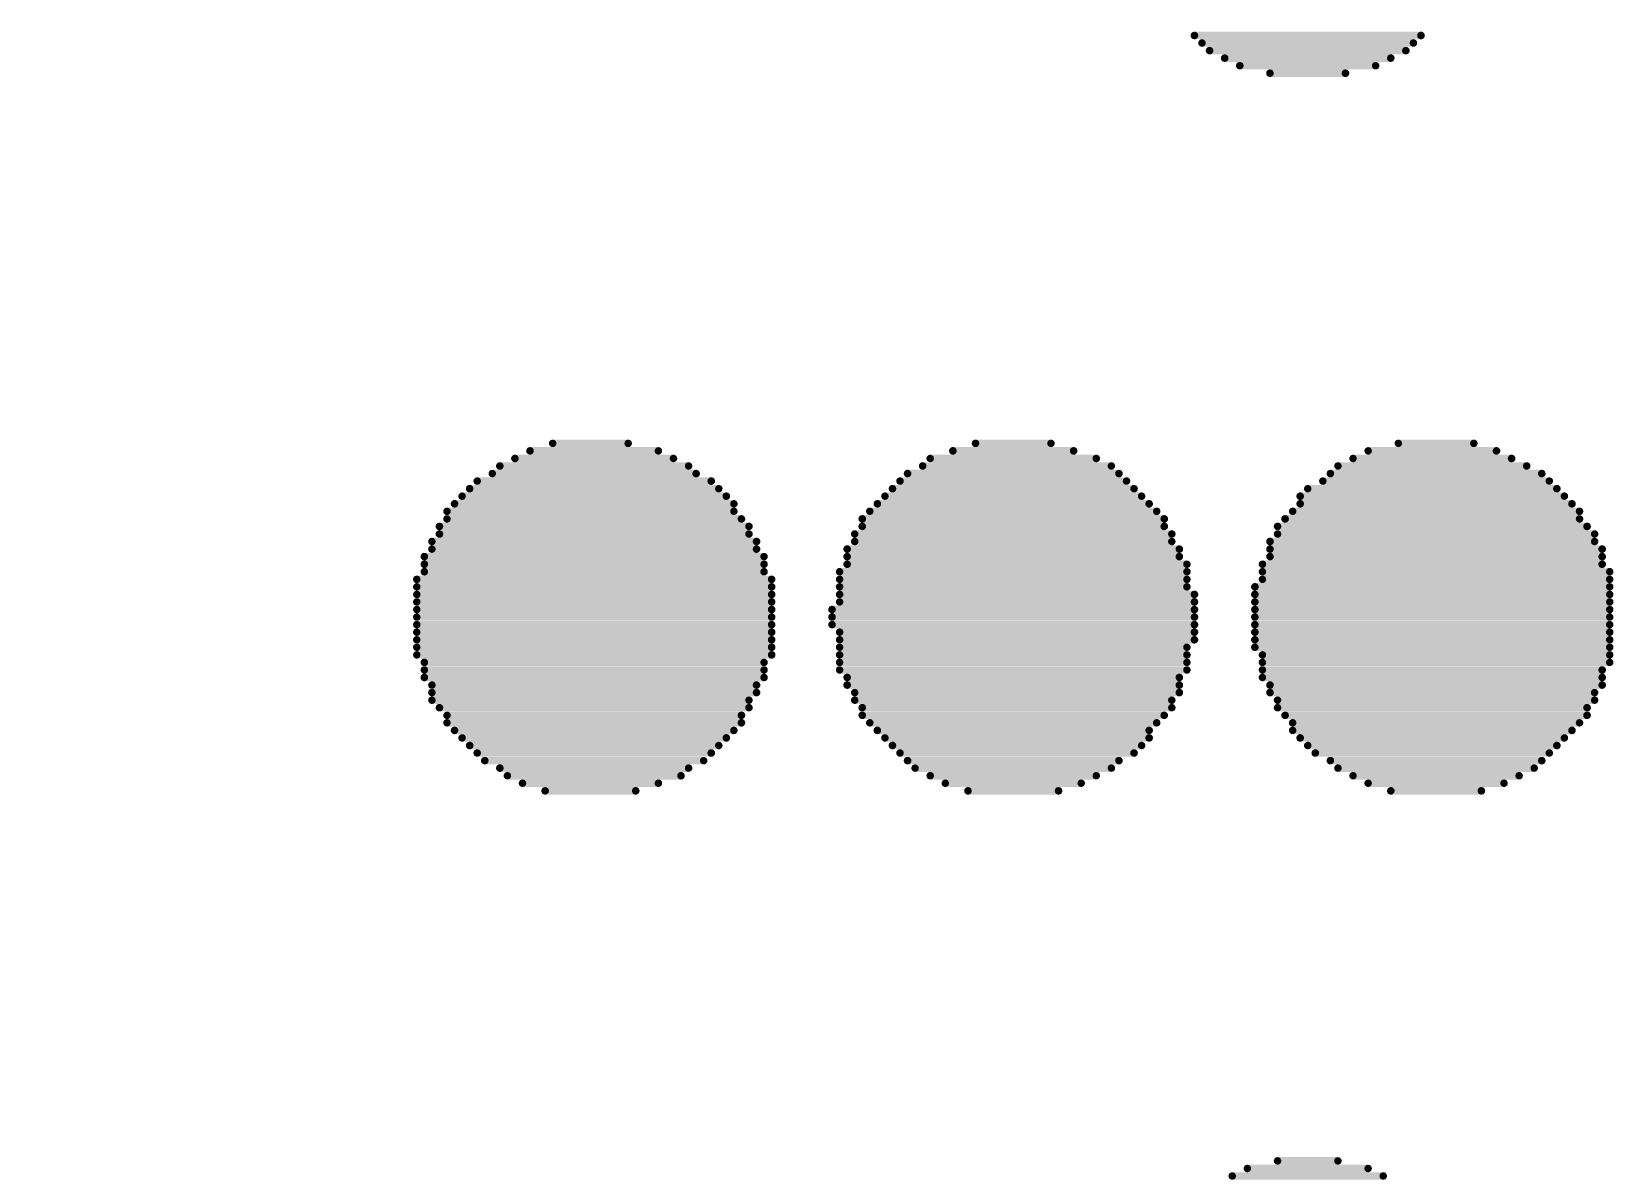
# Model space of a CAD drawing. Header units: inches. Extents: x 0 to 5455, y -5 to 5444.
# Drawn here: x 19.08 to 20.414, y 31.534 to 32.493 of the extents above; entities that cross this region are included whole.
import ezdxf

# ---------------------------------------------------------------- set-up
doc = ezdxf.new("R2010")
doc.units = ezdxf.units.IN
doc.layers.add('Bottom Overlay', color=54, linetype='Continuous')
doc.layers.add('PCBD Notes', color=76, linetype='Continuous')

# ---------------------------------------------------------------- blocks, each defined once
blk = doc.blocks.new('FIDUCIAL_IPC_7351A_31')
at = {"layer": 'PCBD Notes'}
blk.add_lwpolyline([(5, 0, 0.254, 0.254, 1), (-5, 0, 0.254, 0.254, 1)], format="xyseb", close=True, dxfattribs=at)
blk = doc.blocks.new('5394DE47_A0E8_4329_8464_7791B7C19310_33')
at = {"layer": 'Bottom Overlay'}
for points in [[(1.7541, -2.5752, 0.00635, 0.00635, 0), (1.6271, -2.5752, 0.00635, 0.00635, 0)], [(1.7414, -2.5815, 0.00635, 0.00635, 0), (1.6398, -2.5815, 0.00635, 0.00635, 0)], [(1.716, -2.5879, 0.00635, 0.00635, 0), (1.6652, -2.5879, 0.00635, 0.00635, 0)], [(1.6398, -2.9054, 0.00635, 0.00635, 0), (1.5255, -2.9054, 0.00635, 0.00635, 0)], [(1.6208, -2.899, 0.00635, 0.00635, 0), (1.5446, -2.899, 0.00635, 0.00635, 0)], [(1.9954, -2.9054, 0.00635, 0.00635, 0), (1.8811, -2.9054, 0.00635, 0.00635, 0)], [(1.9764, -2.899, 0.00635, 0.00635, 0), (1.9002, -2.899, 0.00635, 0.00635, 0)], [(2.351, -2.9054, 0.00635, 0.00635, 0), (2.2367, -2.9054, 0.00635, 0.00635, 0)], [(2.332, -2.899, 0.00635, 0.00635, 0), (2.2558, -2.899, 0.00635, 0.00635, 0)], [(1.6652, -2.9181, 0.00635, 0.00635, 0), (1.5001, -2.9181, 0.00635, 0.00635, 0)], [(1.6525, -2.9117, 0.00635, 0.00635, 0), (1.5128, -2.9117, 0.00635, 0.00635, 0)], [(2.0208, -2.9181, 0.00635, 0.00635, 0), (1.8557, -2.9181, 0.00635, 0.00635, 0)], [(2.0081, -2.9117, 0.00635, 0.00635, 0), (1.8684, -2.9117, 0.00635, 0.00635, 0)], [(2.3701, -2.9181, 0.00635, 0.00635, 0), (2.2113, -2.9181, 0.00635, 0.00635, 0)], [(2.3637, -2.9117, 0.00635, 0.00635, 0), (2.2177, -2.9117, 0.00635, 0.00635, 0)], [(1.6843, -2.9308, 0.00635, 0.00635, 0), (1.4874, -2.9308, 0.00635, 0.00635, 0)], [(1.6716, -2.9244, 0.00635, 0.00635, 0), (1.4938, -2.9244, 0.00635, 0.00635, 0)], [(2.0335, -2.9308, 0.00635, 0.00635, 0), (1.8367, -2.9308, 0.00635, 0.00635, 0)], [(2.0272, -2.9244, 0.00635, 0.00635, 0), (1.8494, -2.9244, 0.00635, 0.00635, 0)], [(2.3891, -2.9308, 0.00635, 0.00635, 0), (2.1923, -2.9308, 0.00635, 0.00635, 0)], [(2.3828, -2.9244, 0.00635, 0.00635, 0), (2.1986, -2.9244, 0.00635, 0.00635, 0)], [(1.7033, -2.9498, 0.00635, 0.00635, 0), (1.4684, -2.9498, 0.00635, 0.00635, 0)], [(1.697, -2.9435, 0.00635, 0.00635, 0), (1.4747, -2.9435, 0.00635, 0.00635, 0)], [(1.6906, -2.9371, 0.00635, 0.00635, 0), (1.4811, -2.9371, 0.00635, 0.00635, 0)], [(2.0462, -2.9435, 0.00635, 0.00635, 0), (1.824, -2.9435, 0.00635, 0.00635, 0)], [(2.0526, -2.9498, 0.00635, 0.00635, 0), (1.824, -2.9498, 0.00635, 0.00635, 0)], [(2.0399, -2.9371, 0.00635, 0.00635, 0), (1.8303, -2.9371, 0.00635, 0.00635, 0)], [(2.4082, -2.9498, 0.00635, 0.00635, 0), (2.1732, -2.9498, 0.00635, 0.00635, 0)], [(2.4018, -2.9435, 0.00635, 0.00635, 0), (2.1796, -2.9435, 0.00635, 0.00635, 0)], [(2.3955, -2.9371, 0.00635, 0.00635, 0), (2.1859, -2.9371, 0.00635, 0.00635, 0)], [(1.7097, -2.9625, 0.00635, 0.00635, 0), (1.4557, -2.9625, 0.00635, 0.00635, 0)], [(1.7033, -2.9562, 0.00635, 0.00635, 0), (1.462, -2.9562, 0.00635, 0.00635, 0)], [(2.0653, -2.9625, 0.00635, 0.00635, 0), (1.8113, -2.9625, 0.00635, 0.00635, 0)], [(2.0589, -2.9562, 0.00635, 0.00635, 0), (1.8176, -2.9562, 0.00635, 0.00635, 0)], [(2.4145, -2.9562, 0.00635, 0.00635, 0), (2.1669, -2.9562, 0.00635, 0.00635, 0)], [(2.4145, -2.9625, 0.00635, 0.00635, 0), (2.1669, -2.9625, 0.00635, 0.00635, 0)], [(1.716, -2.9752, 0.00635, 0.00635, 0), (1.4493, -2.9752, 0.00635, 0.00635, 0)], [(1.716, -2.9689, 0.00635, 0.00635, 0), (1.4557, -2.9689, 0.00635, 0.00635, 0)], [(2.0653, -2.9689, 0.00635, 0.00635, 0), (1.8049, -2.9689, 0.00635, 0.00635, 0)], [(2.0716, -2.9752, 0.00635, 0.00635, 0), (1.8049, -2.9752, 0.00635, 0.00635, 0)], [(2.4209, -2.9689, 0.00635, 0.00635, 0), (2.1605, -2.9689, 0.00635, 0.00635, 0)], [(2.4272, -2.9752, 0.00635, 0.00635, 0), (2.1605, -2.9752, 0.00635, 0.00635, 0)], [(1.7224, -2.9879, 0.00635, 0.00635, 0), (1.443, -2.9879, 0.00635, 0.00635, 0)], [(1.7224, -2.9816, 0.00635, 0.00635, 0), (1.4493, -2.9816, 0.00635, 0.00635, 0)], [(2.0716, -2.9816, 0.00635, 0.00635, 0), (1.7986, -2.9816, 0.00635, 0.00635, 0)], [(2.078, -2.9879, 0.00635, 0.00635, 0), (1.7986, -2.9879, 0.00635, 0.00635, 0)], [(2.4272, -2.9816, 0.00635, 0.00635, 0), (2.1542, -2.9816, 0.00635, 0.00635, 0)], [(2.4272, -2.9879, 0.00635, 0.00635, 0), (2.1542, -2.9879, 0.00635, 0.00635, 0)], [(1.7287, -2.9943, 0.00635, 0.00635, 0), (1.443, -2.9943, 0.00635, 0.00635, 0)], [(1.7287, -3.0006, 0.00635, 0.00635, 0), (1.443, -3.0006, 0.00635, 0.00635, 0)], [(2.0843, -3.0006, 0.00635, 0.00635, 0), (1.7922, -3.0006, 0.00635, 0.00635, 0)], [(2.078, -2.9943, 0.00635, 0.00635, 0), (1.7986, -2.9943, 0.00635, 0.00635, 0)], [(2.4336, -2.9943, 0.00635, 0.00635, 0), (2.1478, -2.9943, 0.00635, 0.00635, 0)], [(2.4336, -3.0006, 0.00635, 0.00635, 0), (2.1478, -3.0006, 0.00635, 0.00635, 0)], [(1.7287, -3.007, 0.00635, 0.00635, 0), (1.4366, -3.007, 0.00635, 0.00635, 0)], [(1.7287, -3.0133, 0.00635, 0.00635, 0), (1.4366, -3.0133, 0.00635, 0.00635, 0)], [(2.0843, -3.007, 0.00635, 0.00635, 0), (1.7922, -3.007, 0.00635, 0.00635, 0)], [(2.0843, -3.0133, 0.00635, 0.00635, 0), (1.7922, -3.0133, 0.00635, 0.00635, 0)], [(2.4399, -3.0133, 0.00635, 0.00635, 0), (2.1415, -3.0133, 0.00635, 0.00635, 0)], [(2.4336, -3.007, 0.00635, 0.00635, 0), (2.1478, -3.007, 0.00635, 0.00635, 0)], [(1.7351, -3.0197, 0.00635, 0.00635, 0), (1.4366, -3.0197, 0.00635, 0.00635, 0)], [(1.7351, -3.026, 0.00635, 0.00635, 0), (1.4366, -3.026, 0.00635, 0.00635, 0)], [(2.0843, -3.026, 0.00635, 0.00635, 0), (1.7859, -3.026, 0.00635, 0.00635, 0)], [(2.0843, -3.0197, 0.00635, 0.00635, 0), (1.7922, -3.0197, 0.00635, 0.00635, 0)], [(2.4399, -3.0197, 0.00635, 0.00635, 0), (2.1415, -3.0197, 0.00635, 0.00635, 0)], [(2.4399, -3.026, 0.00635, 0.00635, 0), (2.1415, -3.026, 0.00635, 0.00635, 0)], [(1.7351, -3.0324, 0.00635, 0.00635, 0), (1.4366, -3.0324, 0.00635, 0.00635, 0)], [(1.7351, -3.0387, 0.00635, 0.00635, 0), (1.4366, -3.0387, 0.00635, 0.00635, 0)], [(2.0843, -3.0324, 0.00635, 0.00635, 0), (1.7859, -3.0324, 0.00635, 0.00635, 0)], [(2.0907, -3.0387, 0.00635, 0.00635, 0), (1.7859, -3.0387, 0.00635, 0.00635, 0)], [(2.4399, -3.0324, 0.00635, 0.00635, 0), (2.1415, -3.0324, 0.00635, 0.00635, 0)], [(2.4399, -3.0387, 0.00635, 0.00635, 0), (2.1415, -3.0387, 0.00635, 0.00635, 0)], [(1.7351, -3.0451, 0.00635, 0.00635, 0), (1.4366, -3.0451, 0.00635, 0.00635, 0)], [(1.7351, -3.0514, 0.00635, 0.00635, 0), (1.4366, -3.0514, 0.00635, 0.00635, 0)], [(2.0907, -3.0451, 0.00635, 0.00635, 0), (1.7859, -3.0451, 0.00635, 0.00635, 0)], [(2.0907, -3.0514, 0.00635, 0.00635, 0), (1.7859, -3.0514, 0.00635, 0.00635, 0)], [(2.4399, -3.0451, 0.00635, 0.00635, 0), (2.1415, -3.0451, 0.00635, 0.00635, 0)], [(2.4399, -3.0514, 0.00635, 0.00635, 0), (2.1415, -3.0514, 0.00635, 0.00635, 0)], [(1.7351, -3.0578, 0.00635, 0.00635, 0), (1.4366, -3.0578, 0.00635, 0.00635, 0)], [(1.7351, -3.0641, 0.00635, 0.00635, 0), (1.4366, -3.0641, 0.00635, 0.00635, 0)], [(2.0843, -3.0578, 0.00635, 0.00635, 0), (1.7859, -3.0578, 0.00635, 0.00635, 0)], [(2.0843, -3.0641, 0.00635, 0.00635, 0), (1.7859, -3.0641, 0.00635, 0.00635, 0)], [(2.4399, -3.0578, 0.00635, 0.00635, 0), (2.1415, -3.0578, 0.00635, 0.00635, 0)], [(2.4399, -3.0641, 0.00635, 0.00635, 0), (2.1415, -3.0641, 0.00635, 0.00635, 0)], [(1.7351, -3.0705, 0.00635, 0.00635, 0), (1.4366, -3.0705, 0.00635, 0.00635, 0)], [(1.7287, -3.0768, 0.00635, 0.00635, 0), (1.4366, -3.0768, 0.00635, 0.00635, 0)], [(1.7287, -3.0832, 0.00635, 0.00635, 0), (1.4366, -3.0832, 0.00635, 0.00635, 0)], [(2.0843, -3.0705, 0.00635, 0.00635, 0), (1.7922, -3.0705, 0.00635, 0.00635, 0)], [(2.0843, -3.0768, 0.00635, 0.00635, 0), (1.7922, -3.0768, 0.00635, 0.00635, 0)], [(2.0843, -3.0832, 0.00635, 0.00635, 0), (1.7922, -3.0832, 0.00635, 0.00635, 0)], [(2.4399, -3.0705, 0.00635, 0.00635, 0), (2.1415, -3.0705, 0.00635, 0.00635, 0)], [(2.4399, -3.0768, 0.00635, 0.00635, 0), (2.1415, -3.0768, 0.00635, 0.00635, 0)], [(2.4336, -3.0832, 0.00635, 0.00635, 0), (2.1478, -3.0832, 0.00635, 0.00635, 0)], [(1.7287, -3.0895, 0.00635, 0.00635, 0), (1.443, -3.0895, 0.00635, 0.00635, 0)], [(1.7224, -3.0959, 0.00635, 0.00635, 0), (1.443, -3.0959, 0.00635, 0.00635, 0)], [(2.078, -3.0895, 0.00635, 0.00635, 0), (1.7922, -3.0895, 0.00635, 0.00635, 0)], [(2.078, -3.0959, 0.00635, 0.00635, 0), (1.7986, -3.0959, 0.00635, 0.00635, 0)], [(2.4336, -3.0895, 0.00635, 0.00635, 0), (2.1478, -3.0895, 0.00635, 0.00635, 0)], [(2.4336, -3.0959, 0.00635, 0.00635, 0), (2.1478, -3.0959, 0.00635, 0.00635, 0)], [(1.7224, -3.1022, 0.00635, 0.00635, 0), (1.443, -3.1022, 0.00635, 0.00635, 0)], [(1.7224, -3.1086, 0.00635, 0.00635, 0), (1.4493, -3.1086, 0.00635, 0.00635, 0)], [(2.078, -3.1022, 0.00635, 0.00635, 0), (1.7986, -3.1022, 0.00635, 0.00635, 0)], [(2.0716, -3.1086, 0.00635, 0.00635, 0), (1.8049, -3.1086, 0.00635, 0.00635, 0)], [(2.4272, -3.1022, 0.00635, 0.00635, 0), (2.1542, -3.1022, 0.00635, 0.00635, 0)], [(2.4272, -3.1086, 0.00635, 0.00635, 0), (2.1542, -3.1086, 0.00635, 0.00635, 0)], [(1.716, -3.1149, 0.00635, 0.00635, 0), (1.4493, -3.1149, 0.00635, 0.00635, 0)], [(1.716, -3.1213, 0.00635, 0.00635, 0), (1.4557, -3.1213, 0.00635, 0.00635, 0)], [(2.0716, -3.1149, 0.00635, 0.00635, 0), (1.8049, -3.1149, 0.00635, 0.00635, 0)], [(2.0653, -3.1213, 0.00635, 0.00635, 0), (1.8113, -3.1213, 0.00635, 0.00635, 0)], [(2.4209, -3.1149, 0.00635, 0.00635, 0), (2.1605, -3.1149, 0.00635, 0.00635, 0)], [(2.4209, -3.1213, 0.00635, 0.00635, 0), (2.1605, -3.1213, 0.00635, 0.00635, 0)], [(1.7097, -3.1276, 0.00635, 0.00635, 0), (1.462, -3.1276, 0.00635, 0.00635, 0)], [(1.7033, -3.134, 0.00635, 0.00635, 0), (1.462, -3.134, 0.00635, 0.00635, 0)], [(2.0653, -3.1276, 0.00635, 0.00635, 0), (1.8113, -3.1276, 0.00635, 0.00635, 0)], [(2.0589, -3.134, 0.00635, 0.00635, 0), (1.8176, -3.134, 0.00635, 0.00635, 0)], [(2.4145, -3.1276, 0.00635, 0.00635, 0), (2.1669, -3.1276, 0.00635, 0.00635, 0)], [(2.4145, -3.134, 0.00635, 0.00635, 0), (2.1732, -3.134, 0.00635, 0.00635, 0)], [(1.697, -3.1403, 0.00635, 0.00635, 0), (1.4684, -3.1403, 0.00635, 0.00635, 0)], [(1.697, -3.1467, 0.00635, 0.00635, 0), (1.4747, -3.1467, 0.00635, 0.00635, 0)], [(2.0526, -3.1403, 0.00635, 0.00635, 0), (1.824, -3.1403, 0.00635, 0.00635, 0)], [(2.0462, -3.1467, 0.00635, 0.00635, 0), (1.8303, -3.1467, 0.00635, 0.00635, 0)], [(2.4082, -3.1403, 0.00635, 0.00635, 0), (2.1732, -3.1403, 0.00635, 0.00635, 0)], [(2.4018, -3.1467, 0.00635, 0.00635, 0), (2.1796, -3.1467, 0.00635, 0.00635, 0)], [(1.6906, -3.153, 0.00635, 0.00635, 0), (1.4811, -3.153, 0.00635, 0.00635, 0)], [(1.6779, -3.1594, 0.00635, 0.00635, 0), (1.4874, -3.1594, 0.00635, 0.00635, 0)], [(2.0399, -3.153, 0.00635, 0.00635, 0), (1.8367, -3.153, 0.00635, 0.00635, 0)], [(2.0335, -3.1594, 0.00635, 0.00635, 0), (1.843, -3.1594, 0.00635, 0.00635, 0)], [(2.3955, -3.153, 0.00635, 0.00635, 0), (2.1859, -3.153, 0.00635, 0.00635, 0)], [(2.3891, -3.1594, 0.00635, 0.00635, 0), (2.1923, -3.1594, 0.00635, 0.00635, 0)], [(1.6716, -3.1657, 0.00635, 0.00635, 0), (1.4938, -3.1657, 0.00635, 0.00635, 0)], [(1.6652, -3.1721, 0.00635, 0.00635, 0), (1.5065, -3.1721, 0.00635, 0.00635, 0)], [(2.0272, -3.1657, 0.00635, 0.00635, 0), (1.8494, -3.1657, 0.00635, 0.00635, 0)], [(2.0145, -3.1721, 0.00635, 0.00635, 0), (1.8557, -3.1721, 0.00635, 0.00635, 0)], [(2.3764, -3.1657, 0.00635, 0.00635, 0), (2.205, -3.1657, 0.00635, 0.00635, 0)], [(2.3701, -3.1721, 0.00635, 0.00635, 0), (2.2113, -3.1721, 0.00635, 0.00635, 0)], [(1.6525, -3.1784, 0.00635, 0.00635, 0), (1.5192, -3.1784, 0.00635, 0.00635, 0)], [(1.6398, -3.1848, 0.00635, 0.00635, 0), (1.5319, -3.1848, 0.00635, 0.00635, 0)], [(2.0081, -3.1784, 0.00635, 0.00635, 0), (1.8684, -3.1784, 0.00635, 0.00635, 0)], [(1.9891, -3.1848, 0.00635, 0.00635, 0), (1.8875, -3.1848, 0.00635, 0.00635, 0)], [(2.3574, -3.1784, 0.00635, 0.00635, 0), (2.224, -3.1784, 0.00635, 0.00635, 0)], [(2.3447, -3.1848, 0.00635, 0.00635, 0), (2.2367, -3.1848, 0.00635, 0.00635, 0)], [(1.6144, -3.1911, 0.00635, 0.00635, 0), (1.5509, -3.1911, 0.00635, 0.00635, 0)], [(1.97, -3.1911, 0.00635, 0.00635, 0), (1.9065, -3.1911, 0.00635, 0.00635, 0)], [(2.3256, -3.1911, 0.00635, 0.00635, 0), (2.2621, -3.1911, 0.00635, 0.00635, 0)], [(1.7478, -3.5086, 0.00635, 0.00635, 0), (1.6335, -3.5086, 0.00635, 0.00635, 0)], [(1.7224, -3.5023, 0.00635, 0.00635, 0), (1.6589, -3.5023, 0.00635, 0.00635, 0)], [(1.7732, -3.5213, 0.00635, 0.00635, 0), (1.6081, -3.5213, 0.00635, 0.00635, 0)], [(1.7605, -3.515, 0.00635, 0.00635, 0), (1.6208, -3.515, 0.00635, 0.00635, 0)], [(1.7859, -3.534, 0.00635, 0.00635, 0), (1.5954, -3.534, 0.00635, 0.00635, 0)], [(1.7795, -3.5277, 0.00635, 0.00635, 0), (1.6017, -3.5277, 0.00635, 0.00635, 0)]]:
    blk.add_lwpolyline(points, format="xyseb", dxfattribs=at)
for points in [[(1.6256, -2.5752, 0.00317, 0.00317, 1), (1.6287, -2.5752, 0.00317, 0.00317, 1)], [(1.7526, -2.5752, 0.00317, 0.00317, 1), (1.7557, -2.5752, 0.00317, 0.00317, 1)], [(1.6383, -2.5815, 0.00317, 0.00317, 1), (1.6414, -2.5815, 0.00317, 0.00317, 1)], [(1.6637, -2.5879, 0.00317, 0.00317, 1), (1.6668, -2.5879, 0.00317, 0.00317, 1)], [(1.7145, -2.5879, 0.00317, 0.00317, 1), (1.7176, -2.5879, 0.00317, 0.00317, 1)], [(1.7399, -2.5815, 0.00317, 0.00317, 1), (1.743, -2.5815, 0.00317, 0.00317, 1)], [(1.524, -2.9054, 0.00317, 0.00317, 1), (1.5271, -2.9054, 0.00317, 0.00317, 1)], [(1.543, -2.899, 0.00317, 0.00317, 1), (1.5462, -2.899, 0.00317, 0.00317, 1)], [(1.6192, -2.899, 0.00317, 0.00317, 1), (1.6224, -2.899, 0.00317, 0.00317, 1)], [(1.6383, -2.9054, 0.00317, 0.00317, 1), (1.6414, -2.9054, 0.00317, 0.00317, 1)], [(1.8796, -2.9054, 0.00317, 0.00317, 1), (1.8827, -2.9054, 0.00317, 0.00317, 1)], [(1.8986, -2.899, 0.00317, 0.00317, 1), (1.9018, -2.899, 0.00317, 0.00317, 1)], [(1.9748, -2.899, 0.00317, 0.00317, 1), (1.978, -2.899, 0.00317, 0.00317, 1)], [(1.9939, -2.9054, 0.00317, 0.00317, 1), (1.997, -2.9054, 0.00317, 0.00317, 1)], [(2.2352, -2.9054, 0.00317, 0.00317, 1), (2.2383, -2.9054, 0.00317, 0.00317, 1)], [(2.2542, -2.899, 0.00317, 0.00317, 1), (2.2574, -2.899, 0.00317, 0.00317, 1)], [(2.3304, -2.899, 0.00317, 0.00317, 1), (2.3336, -2.899, 0.00317, 0.00317, 1)], [(2.3495, -2.9054, 0.00317, 0.00317, 1), (2.3526, -2.9054, 0.00317, 0.00317, 1)], [(1.4986, -2.9181, 0.00317, 0.00317, 1), (1.5017, -2.9181, 0.00317, 0.00317, 1)], [(1.5113, -2.9117, 0.00317, 0.00317, 1), (1.5144, -2.9117, 0.00317, 0.00317, 1)], [(1.651, -2.9117, 0.00317, 0.00317, 1), (1.6541, -2.9117, 0.00317, 0.00317, 1)], [(1.6637, -2.9181, 0.00317, 0.00317, 1), (1.6668, -2.9181, 0.00317, 0.00317, 1)], [(1.8542, -2.9181, 0.00317, 0.00317, 1), (1.8573, -2.9181, 0.00317, 0.00317, 1)], [(1.8669, -2.9117, 0.00317, 0.00317, 1), (1.87, -2.9117, 0.00317, 0.00317, 1)], [(2.0066, -2.9117, 0.00317, 0.00317, 1), (2.0097, -2.9117, 0.00317, 0.00317, 1)], [(2.0193, -2.9181, 0.00317, 0.00317, 1), (2.0224, -2.9181, 0.00317, 0.00317, 1)], [(2.2098, -2.9181, 0.00317, 0.00317, 1), (2.2129, -2.9181, 0.00317, 0.00317, 1)], [(2.2161, -2.9117, 0.00317, 0.00317, 1), (2.2193, -2.9117, 0.00317, 0.00317, 1)], [(2.3622, -2.9117, 0.00317, 0.00317, 1), (2.3653, -2.9117, 0.00317, 0.00317, 1)], [(2.3685, -2.9181, 0.00317, 0.00317, 1), (2.3717, -2.9181, 0.00317, 0.00317, 1)], [(1.4859, -2.9308, 0.00317, 0.00317, 1), (1.489, -2.9308, 0.00317, 0.00317, 1)], [(1.4922, -2.9244, 0.00317, 0.00317, 1), (1.4954, -2.9244, 0.00317, 0.00317, 1)], [(1.67, -2.9244, 0.00317, 0.00317, 1), (1.6732, -2.9244, 0.00317, 0.00317, 1)], [(1.6827, -2.9308, 0.00317, 0.00317, 1), (1.6859, -2.9308, 0.00317, 0.00317, 1)], [(1.8351, -2.9308, 0.00317, 0.00317, 1), (1.8383, -2.9308, 0.00317, 0.00317, 1)], [(1.8478, -2.9244, 0.00317, 0.00317, 1), (1.851, -2.9244, 0.00317, 0.00317, 1)], [(2.0256, -2.9244, 0.00317, 0.00317, 1), (2.0288, -2.9244, 0.00317, 0.00317, 1)], [(2.032, -2.9308, 0.00317, 0.00317, 1), (2.0351, -2.9308, 0.00317, 0.00317, 1)], [(2.1907, -2.9308, 0.00317, 0.00317, 1), (2.1939, -2.9308, 0.00317, 0.00317, 1)], [(2.1971, -2.9244, 0.00317, 0.00317, 1), (2.2002, -2.9244, 0.00317, 0.00317, 1)], [(2.3812, -2.9244, 0.00317, 0.00317, 1), (2.3844, -2.9244, 0.00317, 0.00317, 1)], [(2.3876, -2.9308, 0.00317, 0.00317, 1), (2.3907, -2.9308, 0.00317, 0.00317, 1)], [(1.4668, -2.9498, 0.00317, 0.00317, 1), (1.47, -2.9498, 0.00317, 0.00317, 1)], [(1.4732, -2.9435, 0.00317, 0.00317, 1), (1.4763, -2.9435, 0.00317, 0.00317, 1)], [(1.4795, -2.9371, 0.00317, 0.00317, 1), (1.4827, -2.9371, 0.00317, 0.00317, 1)], [(1.6891, -2.9371, 0.00317, 0.00317, 1), (1.6922, -2.9371, 0.00317, 0.00317, 1)], [(1.6954, -2.9435, 0.00317, 0.00317, 1), (1.6986, -2.9435, 0.00317, 0.00317, 1)], [(1.7018, -2.9498, 0.00317, 0.00317, 1), (1.7049, -2.9498, 0.00317, 0.00317, 1)], [(1.8224, -2.9435, 0.00317, 0.00317, 1), (1.8256, -2.9435, 0.00317, 0.00317, 1)], [(1.8224, -2.9498, 0.00317, 0.00317, 1), (1.8256, -2.9498, 0.00317, 0.00317, 1)], [(1.8288, -2.9371, 0.00317, 0.00317, 1), (1.8319, -2.9371, 0.00317, 0.00317, 1)], [(2.0383, -2.9371, 0.00317, 0.00317, 1), (2.0415, -2.9371, 0.00317, 0.00317, 1)], [(2.0447, -2.9435, 0.00317, 0.00317, 1), (2.0478, -2.9435, 0.00317, 0.00317, 1)], [(2.051, -2.9498, 0.00317, 0.00317, 1), (2.0542, -2.9498, 0.00317, 0.00317, 1)], [(2.1717, -2.9498, 0.00317, 0.00317, 1), (2.1748, -2.9498, 0.00317, 0.00317, 1)], [(2.178, -2.9435, 0.00317, 0.00317, 1), (2.1812, -2.9435, 0.00317, 0.00317, 1)], [(2.1844, -2.9371, 0.00317, 0.00317, 1), (2.1875, -2.9371, 0.00317, 0.00317, 1)], [(2.3939, -2.9371, 0.00317, 0.00317, 1), (2.3971, -2.9371, 0.00317, 0.00317, 1)], [(2.4003, -2.9435, 0.00317, 0.00317, 1), (2.4034, -2.9435, 0.00317, 0.00317, 1)], [(2.4066, -2.9498, 0.00317, 0.00317, 1), (2.4098, -2.9498, 0.00317, 0.00317, 1)], [(1.4541, -2.9625, 0.00317, 0.00317, 1), (1.4573, -2.9625, 0.00317, 0.00317, 1)], [(1.4605, -2.9562, 0.00317, 0.00317, 1), (1.4636, -2.9562, 0.00317, 0.00317, 1)], [(1.7018, -2.9562, 0.00317, 0.00317, 1), (1.7049, -2.9562, 0.00317, 0.00317, 1)], [(1.7081, -2.9625, 0.00317, 0.00317, 1), (1.7113, -2.9625, 0.00317, 0.00317, 1)], [(1.8097, -2.9625, 0.00317, 0.00317, 1), (1.8129, -2.9625, 0.00317, 0.00317, 1)], [(1.8161, -2.9562, 0.00317, 0.00317, 1), (1.8192, -2.9562, 0.00317, 0.00317, 1)], [(2.0574, -2.9562, 0.00317, 0.00317, 1), (2.0605, -2.9562, 0.00317, 0.00317, 1)], [(2.0637, -2.9625, 0.00317, 0.00317, 1), (2.0669, -2.9625, 0.00317, 0.00317, 1)], [(2.1653, -2.9562, 0.00317, 0.00317, 1), (2.1685, -2.9562, 0.00317, 0.00317, 1)], [(2.1653, -2.9625, 0.00317, 0.00317, 1), (2.1685, -2.9625, 0.00317, 0.00317, 1)], [(2.413, -2.9562, 0.00317, 0.00317, 1), (2.4161, -2.9562, 0.00317, 0.00317, 1)], [(2.413, -2.9625, 0.00317, 0.00317, 1), (2.4161, -2.9625, 0.00317, 0.00317, 1)], [(1.4478, -2.9752, 0.00317, 0.00317, 1), (1.4509, -2.9752, 0.00317, 0.00317, 1)], [(1.4541, -2.9689, 0.00317, 0.00317, 1), (1.4573, -2.9689, 0.00317, 0.00317, 1)], [(1.7145, -2.9689, 0.00317, 0.00317, 1), (1.7176, -2.9689, 0.00317, 0.00317, 1)], [(1.7145, -2.9752, 0.00317, 0.00317, 1), (1.7176, -2.9752, 0.00317, 0.00317, 1)], [(1.8034, -2.9689, 0.00317, 0.00317, 1), (1.8065, -2.9689, 0.00317, 0.00317, 1)], [(1.8034, -2.9752, 0.00317, 0.00317, 1), (1.8065, -2.9752, 0.00317, 0.00317, 1)], [(2.0637, -2.9689, 0.00317, 0.00317, 1), (2.0669, -2.9689, 0.00317, 0.00317, 1)], [(2.0701, -2.9752, 0.00317, 0.00317, 1), (2.0732, -2.9752, 0.00317, 0.00317, 1)], [(2.159, -2.9689, 0.00317, 0.00317, 1), (2.1621, -2.9689, 0.00317, 0.00317, 1)], [(2.159, -2.9752, 0.00317, 0.00317, 1), (2.1621, -2.9752, 0.00317, 0.00317, 1)], [(2.4193, -2.9689, 0.00317, 0.00317, 1), (2.4225, -2.9689, 0.00317, 0.00317, 1)], [(2.4257, -2.9752, 0.00317, 0.00317, 1), (2.4288, -2.9752, 0.00317, 0.00317, 1)], [(1.4414, -2.9879, 0.00317, 0.00317, 1), (1.4446, -2.9879, 0.00317, 0.00317, 1)], [(1.4478, -2.9816, 0.00317, 0.00317, 1), (1.4509, -2.9816, 0.00317, 0.00317, 1)], [(1.7208, -2.9816, 0.00317, 0.00317, 1), (1.724, -2.9816, 0.00317, 0.00317, 1)], [(1.7208, -2.9879, 0.00317, 0.00317, 1), (1.724, -2.9879, 0.00317, 0.00317, 1)], [(1.797, -2.9816, 0.00317, 0.00317, 1), (1.8002, -2.9816, 0.00317, 0.00317, 1)], [(1.797, -2.9879, 0.00317, 0.00317, 1), (1.8002, -2.9879, 0.00317, 0.00317, 1)], [(2.0701, -2.9816, 0.00317, 0.00317, 1), (2.0732, -2.9816, 0.00317, 0.00317, 1)], [(2.0764, -2.9879, 0.00317, 0.00317, 1), (2.0796, -2.9879, 0.00317, 0.00317, 1)], [(2.1526, -2.9816, 0.00317, 0.00317, 1), (2.1558, -2.9816, 0.00317, 0.00317, 1)], [(2.1526, -2.9879, 0.00317, 0.00317, 1), (2.1558, -2.9879, 0.00317, 0.00317, 1)], [(2.4257, -2.9816, 0.00317, 0.00317, 1), (2.4288, -2.9816, 0.00317, 0.00317, 1)], [(2.4257, -2.9879, 0.00317, 0.00317, 1), (2.4288, -2.9879, 0.00317, 0.00317, 1)], [(1.4414, -2.9943, 0.00317, 0.00317, 1), (1.4446, -2.9943, 0.00317, 0.00317, 1)], [(1.4414, -3.0006, 0.00317, 0.00317, 1), (1.4446, -3.0006, 0.00317, 0.00317, 1)], [(1.7272, -2.9943, 0.00317, 0.00317, 1), (1.7303, -2.9943, 0.00317, 0.00317, 1)], [(1.7272, -3.0006, 0.00317, 0.00317, 1), (1.7303, -3.0006, 0.00317, 0.00317, 1)], [(1.7907, -3.0006, 0.00317, 0.00317, 1), (1.7938, -3.0006, 0.00317, 0.00317, 1)], [(1.797, -2.9943, 0.00317, 0.00317, 1), (1.8002, -2.9943, 0.00317, 0.00317, 1)], [(2.0764, -2.9943, 0.00317, 0.00317, 1), (2.0796, -2.9943, 0.00317, 0.00317, 1)], [(2.0828, -3.0006, 0.00317, 0.00317, 1), (2.0859, -3.0006, 0.00317, 0.00317, 1)], [(2.1463, -2.9943, 0.00317, 0.00317, 1), (2.1494, -2.9943, 0.00317, 0.00317, 1)], [(2.1463, -3.0006, 0.00317, 0.00317, 1), (2.1494, -3.0006, 0.00317, 0.00317, 1)], [(2.432, -2.9943, 0.00317, 0.00317, 1), (2.4352, -2.9943, 0.00317, 0.00317, 1)], [(2.432, -3.0006, 0.00317, 0.00317, 1), (2.4352, -3.0006, 0.00317, 0.00317, 1)], [(1.4351, -3.007, 0.00317, 0.00317, 1), (1.4382, -3.007, 0.00317, 0.00317, 1)], [(1.4351, -3.0133, 0.00317, 0.00317, 1), (1.4382, -3.0133, 0.00317, 0.00317, 1)], [(1.7272, -3.007, 0.00317, 0.00317, 1), (1.7303, -3.007, 0.00317, 0.00317, 1)], [(1.7272, -3.0133, 0.00317, 0.00317, 1), (1.7303, -3.0133, 0.00317, 0.00317, 1)], [(1.7907, -3.007, 0.00317, 0.00317, 1), (1.7938, -3.007, 0.00317, 0.00317, 1)], [(1.7907, -3.0133, 0.00317, 0.00317, 1), (1.7938, -3.0133, 0.00317, 0.00317, 1)], [(2.0828, -3.007, 0.00317, 0.00317, 1), (2.0859, -3.007, 0.00317, 0.00317, 1)], [(2.0828, -3.0133, 0.00317, 0.00317, 1), (2.0859, -3.0133, 0.00317, 0.00317, 1)], [(2.1399, -3.0133, 0.00317, 0.00317, 1), (2.1431, -3.0133, 0.00317, 0.00317, 1)], [(2.1463, -3.007, 0.00317, 0.00317, 1), (2.1494, -3.007, 0.00317, 0.00317, 1)], [(2.432, -3.007, 0.00317, 0.00317, 1), (2.4352, -3.007, 0.00317, 0.00317, 1)], [(2.4384, -3.0133, 0.00317, 0.00317, 1), (2.4415, -3.0133, 0.00317, 0.00317, 1)], [(1.4351, -3.0197, 0.00317, 0.00317, 1), (1.4382, -3.0197, 0.00317, 0.00317, 1)], [(1.4351, -3.026, 0.00317, 0.00317, 1), (1.4382, -3.026, 0.00317, 0.00317, 1)], [(1.7335, -3.0197, 0.00317, 0.00317, 1), (1.7367, -3.0197, 0.00317, 0.00317, 1)], [(1.7335, -3.026, 0.00317, 0.00317, 1), (1.7367, -3.026, 0.00317, 0.00317, 1)], [(1.7843, -3.026, 0.00317, 0.00317, 1), (1.7875, -3.026, 0.00317, 0.00317, 1)], [(1.7907, -3.0197, 0.00317, 0.00317, 1), (1.7938, -3.0197, 0.00317, 0.00317, 1)], [(2.0828, -3.0197, 0.00317, 0.00317, 1), (2.0859, -3.0197, 0.00317, 0.00317, 1)], [(2.0828, -3.026, 0.00317, 0.00317, 1), (2.0859, -3.026, 0.00317, 0.00317, 1)], [(2.1399, -3.0197, 0.00317, 0.00317, 1), (2.1431, -3.0197, 0.00317, 0.00317, 1)], [(2.1399, -3.026, 0.00317, 0.00317, 1), (2.1431, -3.026, 0.00317, 0.00317, 1)], [(2.4384, -3.0197, 0.00317, 0.00317, 1), (2.4415, -3.0197, 0.00317, 0.00317, 1)], [(2.4384, -3.026, 0.00317, 0.00317, 1), (2.4415, -3.026, 0.00317, 0.00317, 1)], [(1.4351, -3.0324, 0.00317, 0.00317, 1), (1.4382, -3.0324, 0.00317, 0.00317, 1)], [(1.4351, -3.0387, 0.00317, 0.00317, 1), (1.4382, -3.0387, 0.00317, 0.00317, 1)], [(1.7335, -3.0324, 0.00317, 0.00317, 1), (1.7367, -3.0324, 0.00317, 0.00317, 1)], [(1.7335, -3.0387, 0.00317, 0.00317, 1), (1.7367, -3.0387, 0.00317, 0.00317, 1)], [(1.7843, -3.0324, 0.00317, 0.00317, 1), (1.7875, -3.0324, 0.00317, 0.00317, 1)], [(1.7843, -3.0387, 0.00317, 0.00317, 1), (1.7875, -3.0387, 0.00317, 0.00317, 1)], [(2.0828, -3.0324, 0.00317, 0.00317, 1), (2.0859, -3.0324, 0.00317, 0.00317, 1)], [(2.0891, -3.0387, 0.00317, 0.00317, 1), (2.0923, -3.0387, 0.00317, 0.00317, 1)], [(2.1399, -3.0324, 0.00317, 0.00317, 1), (2.1431, -3.0324, 0.00317, 0.00317, 1)], [(2.1399, -3.0387, 0.00317, 0.00317, 1), (2.1431, -3.0387, 0.00317, 0.00317, 1)], [(2.4384, -3.0324, 0.00317, 0.00317, 1), (2.4415, -3.0324, 0.00317, 0.00317, 1)], [(2.4384, -3.0387, 0.00317, 0.00317, 1), (2.4415, -3.0387, 0.00317, 0.00317, 1)], [(1.4351, -3.0451, 0.00317, 0.00317, 1), (1.4382, -3.0451, 0.00317, 0.00317, 1)], [(1.4351, -3.0514, 0.00317, 0.00317, 1), (1.4382, -3.0514, 0.00317, 0.00317, 1)], [(1.7335, -3.0451, 0.00317, 0.00317, 1), (1.7367, -3.0451, 0.00317, 0.00317, 1)], [(1.7335, -3.0514, 0.00317, 0.00317, 1), (1.7367, -3.0514, 0.00317, 0.00317, 1)], [(1.7843, -3.0451, 0.00317, 0.00317, 1), (1.7875, -3.0451, 0.00317, 0.00317, 1)], [(1.7843, -3.0514, 0.00317, 0.00317, 1), (1.7875, -3.0514, 0.00317, 0.00317, 1)], [(2.0891, -3.0451, 0.00317, 0.00317, 1), (2.0923, -3.0451, 0.00317, 0.00317, 1)], [(2.0891, -3.0514, 0.00317, 0.00317, 1), (2.0923, -3.0514, 0.00317, 0.00317, 1)], [(2.1399, -3.0451, 0.00317, 0.00317, 1), (2.1431, -3.0451, 0.00317, 0.00317, 1)], [(2.1399, -3.0514, 0.00317, 0.00317, 1), (2.1431, -3.0514, 0.00317, 0.00317, 1)], [(2.4384, -3.0451, 0.00317, 0.00317, 1), (2.4415, -3.0451, 0.00317, 0.00317, 1)], [(2.4384, -3.0514, 0.00317, 0.00317, 1), (2.4415, -3.0514, 0.00317, 0.00317, 1)], [(1.4351, -3.0578, 0.00317, 0.00317, 1), (1.4382, -3.0578, 0.00317, 0.00317, 1)], [(1.4351, -3.0641, 0.00317, 0.00317, 1), (1.4382, -3.0641, 0.00317, 0.00317, 1)], [(1.7335, -3.0578, 0.00317, 0.00317, 1), (1.7367, -3.0578, 0.00317, 0.00317, 1)], [(1.7335, -3.0641, 0.00317, 0.00317, 1), (1.7367, -3.0641, 0.00317, 0.00317, 1)], [(1.7843, -3.0578, 0.00317, 0.00317, 1), (1.7875, -3.0578, 0.00317, 0.00317, 1)], [(1.7843, -3.0641, 0.00317, 0.00317, 1), (1.7875, -3.0641, 0.00317, 0.00317, 1)], [(2.0828, -3.0578, 0.00317, 0.00317, 1), (2.0859, -3.0578, 0.00317, 0.00317, 1)], [(2.0828, -3.0641, 0.00317, 0.00317, 1), (2.0859, -3.0641, 0.00317, 0.00317, 1)], [(2.1399, -3.0578, 0.00317, 0.00317, 1), (2.1431, -3.0578, 0.00317, 0.00317, 1)], [(2.1399, -3.0641, 0.00317, 0.00317, 1), (2.1431, -3.0641, 0.00317, 0.00317, 1)], [(2.4384, -3.0578, 0.00317, 0.00317, 1), (2.4415, -3.0578, 0.00317, 0.00317, 1)], [(2.4384, -3.0641, 0.00317, 0.00317, 1), (2.4415, -3.0641, 0.00317, 0.00317, 1)], [(1.4351, -3.0705, 0.00317, 0.00317, 1), (1.4382, -3.0705, 0.00317, 0.00317, 1)], [(1.4351, -3.0768, 0.00317, 0.00317, 1), (1.4382, -3.0768, 0.00317, 0.00317, 1)], [(1.4351, -3.0832, 0.00317, 0.00317, 1), (1.4382, -3.0832, 0.00317, 0.00317, 1)], [(1.7272, -3.0768, 0.00317, 0.00317, 1), (1.7303, -3.0768, 0.00317, 0.00317, 1)], [(1.7272, -3.0832, 0.00317, 0.00317, 1), (1.7303, -3.0832, 0.00317, 0.00317, 1)], [(1.7335, -3.0705, 0.00317, 0.00317, 1), (1.7367, -3.0705, 0.00317, 0.00317, 1)], [(1.7907, -3.0705, 0.00317, 0.00317, 1), (1.7938, -3.0705, 0.00317, 0.00317, 1)], [(1.7907, -3.0768, 0.00317, 0.00317, 1), (1.7938, -3.0768, 0.00317, 0.00317, 1)], [(1.7907, -3.0832, 0.00317, 0.00317, 1), (1.7938, -3.0832, 0.00317, 0.00317, 1)], [(2.0828, -3.0705, 0.00317, 0.00317, 1), (2.0859, -3.0705, 0.00317, 0.00317, 1)], [(2.0828, -3.0768, 0.00317, 0.00317, 1), (2.0859, -3.0768, 0.00317, 0.00317, 1)], [(2.0828, -3.0832, 0.00317, 0.00317, 1), (2.0859, -3.0832, 0.00317, 0.00317, 1)], [(2.1399, -3.0705, 0.00317, 0.00317, 1), (2.1431, -3.0705, 0.00317, 0.00317, 1)], [(2.1399, -3.0768, 0.00317, 0.00317, 1), (2.1431, -3.0768, 0.00317, 0.00317, 1)], [(2.1463, -3.0832, 0.00317, 0.00317, 1), (2.1494, -3.0832, 0.00317, 0.00317, 1)], [(2.432, -3.0832, 0.00317, 0.00317, 1), (2.4352, -3.0832, 0.00317, 0.00317, 1)], [(2.4384, -3.0705, 0.00317, 0.00317, 1), (2.4415, -3.0705, 0.00317, 0.00317, 1)], [(2.4384, -3.0768, 0.00317, 0.00317, 1), (2.4415, -3.0768, 0.00317, 0.00317, 1)], [(1.4414, -3.0895, 0.00317, 0.00317, 1), (1.4446, -3.0895, 0.00317, 0.00317, 1)], [(1.4414, -3.0959, 0.00317, 0.00317, 1), (1.4446, -3.0959, 0.00317, 0.00317, 1)], [(1.7208, -3.0959, 0.00317, 0.00317, 1), (1.724, -3.0959, 0.00317, 0.00317, 1)], [(1.7272, -3.0895, 0.00317, 0.00317, 1), (1.7303, -3.0895, 0.00317, 0.00317, 1)], [(1.7907, -3.0895, 0.00317, 0.00317, 1), (1.7938, -3.0895, 0.00317, 0.00317, 1)], [(1.797, -3.0959, 0.00317, 0.00317, 1), (1.8002, -3.0959, 0.00317, 0.00317, 1)], [(2.0764, -3.0895, 0.00317, 0.00317, 1), (2.0796, -3.0895, 0.00317, 0.00317, 1)], [(2.0764, -3.0959, 0.00317, 0.00317, 1), (2.0796, -3.0959, 0.00317, 0.00317, 1)], [(2.1463, -3.0895, 0.00317, 0.00317, 1), (2.1494, -3.0895, 0.00317, 0.00317, 1)], [(2.1463, -3.0959, 0.00317, 0.00317, 1), (2.1494, -3.0959, 0.00317, 0.00317, 1)], [(2.432, -3.0895, 0.00317, 0.00317, 1), (2.4352, -3.0895, 0.00317, 0.00317, 1)], [(2.432, -3.0959, 0.00317, 0.00317, 1), (2.4352, -3.0959, 0.00317, 0.00317, 1)], [(1.4414, -3.1022, 0.00317, 0.00317, 1), (1.4446, -3.1022, 0.00317, 0.00317, 1)], [(1.4478, -3.1086, 0.00317, 0.00317, 1), (1.4509, -3.1086, 0.00317, 0.00317, 1)], [(1.7208, -3.1022, 0.00317, 0.00317, 1), (1.724, -3.1022, 0.00317, 0.00317, 1)], [(1.7208, -3.1086, 0.00317, 0.00317, 1), (1.724, -3.1086, 0.00317, 0.00317, 1)], [(1.797, -3.1022, 0.00317, 0.00317, 1), (1.8002, -3.1022, 0.00317, 0.00317, 1)], [(1.8034, -3.1086, 0.00317, 0.00317, 1), (1.8065, -3.1086, 0.00317, 0.00317, 1)], [(2.0701, -3.1086, 0.00317, 0.00317, 1), (2.0732, -3.1086, 0.00317, 0.00317, 1)], [(2.0764, -3.1022, 0.00317, 0.00317, 1), (2.0796, -3.1022, 0.00317, 0.00317, 1)], [(2.1526, -3.1022, 0.00317, 0.00317, 1), (2.1558, -3.1022, 0.00317, 0.00317, 1)], [(2.1526, -3.1086, 0.00317, 0.00317, 1), (2.1558, -3.1086, 0.00317, 0.00317, 1)], [(2.4257, -3.1022, 0.00317, 0.00317, 1), (2.4288, -3.1022, 0.00317, 0.00317, 1)], [(2.4257, -3.1086, 0.00317, 0.00317, 1), (2.4288, -3.1086, 0.00317, 0.00317, 1)], [(1.4478, -3.1149, 0.00317, 0.00317, 1), (1.4509, -3.1149, 0.00317, 0.00317, 1)], [(1.4541, -3.1213, 0.00317, 0.00317, 1), (1.4573, -3.1213, 0.00317, 0.00317, 1)], [(1.7145, -3.1149, 0.00317, 0.00317, 1), (1.7176, -3.1149, 0.00317, 0.00317, 1)], [(1.7145, -3.1213, 0.00317, 0.00317, 1), (1.7176, -3.1213, 0.00317, 0.00317, 1)], [(1.8034, -3.1149, 0.00317, 0.00317, 1), (1.8065, -3.1149, 0.00317, 0.00317, 1)], [(1.8097, -3.1213, 0.00317, 0.00317, 1), (1.8129, -3.1213, 0.00317, 0.00317, 1)], [(2.0637, -3.1213, 0.00317, 0.00317, 1), (2.0669, -3.1213, 0.00317, 0.00317, 1)], [(2.0701, -3.1149, 0.00317, 0.00317, 1), (2.0732, -3.1149, 0.00317, 0.00317, 1)], [(2.159, -3.1149, 0.00317, 0.00317, 1), (2.1621, -3.1149, 0.00317, 0.00317, 1)], [(2.159, -3.1213, 0.00317, 0.00317, 1), (2.1621, -3.1213, 0.00317, 0.00317, 1)], [(2.4193, -3.1149, 0.00317, 0.00317, 1), (2.4225, -3.1149, 0.00317, 0.00317, 1)], [(2.4193, -3.1213, 0.00317, 0.00317, 1), (2.4225, -3.1213, 0.00317, 0.00317, 1)], [(1.4605, -3.1276, 0.00317, 0.00317, 1), (1.4636, -3.1276, 0.00317, 0.00317, 1)], [(1.4605, -3.134, 0.00317, 0.00317, 1), (1.4636, -3.134, 0.00317, 0.00317, 1)], [(1.7018, -3.134, 0.00317, 0.00317, 1), (1.7049, -3.134, 0.00317, 0.00317, 1)], [(1.7081, -3.1276, 0.00317, 0.00317, 1), (1.7113, -3.1276, 0.00317, 0.00317, 1)], [(1.8097, -3.1276, 0.00317, 0.00317, 1), (1.8129, -3.1276, 0.00317, 0.00317, 1)], [(1.8161, -3.134, 0.00317, 0.00317, 1), (1.8192, -3.134, 0.00317, 0.00317, 1)], [(2.0574, -3.134, 0.00317, 0.00317, 1), (2.0605, -3.134, 0.00317, 0.00317, 1)], [(2.0637, -3.1276, 0.00317, 0.00317, 1), (2.0669, -3.1276, 0.00317, 0.00317, 1)], [(2.1653, -3.1276, 0.00317, 0.00317, 1), (2.1685, -3.1276, 0.00317, 0.00317, 1)], [(2.1717, -3.134, 0.00317, 0.00317, 1), (2.1748, -3.134, 0.00317, 0.00317, 1)], [(2.413, -3.1276, 0.00317, 0.00317, 1), (2.4161, -3.1276, 0.00317, 0.00317, 1)], [(2.413, -3.134, 0.00317, 0.00317, 1), (2.4161, -3.134, 0.00317, 0.00317, 1)], [(1.4668, -3.1403, 0.00317, 0.00317, 1), (1.47, -3.1403, 0.00317, 0.00317, 1)], [(1.4732, -3.1467, 0.00317, 0.00317, 1), (1.4763, -3.1467, 0.00317, 0.00317, 1)], [(1.6954, -3.1403, 0.00317, 0.00317, 1), (1.6986, -3.1403, 0.00317, 0.00317, 1)], [(1.6954, -3.1467, 0.00317, 0.00317, 1), (1.6986, -3.1467, 0.00317, 0.00317, 1)], [(1.8224, -3.1403, 0.00317, 0.00317, 1), (1.8256, -3.1403, 0.00317, 0.00317, 1)], [(1.8288, -3.1467, 0.00317, 0.00317, 1), (1.8319, -3.1467, 0.00317, 0.00317, 1)], [(2.0447, -3.1467, 0.00317, 0.00317, 1), (2.0478, -3.1467, 0.00317, 0.00317, 1)], [(2.051, -3.1403, 0.00317, 0.00317, 1), (2.0542, -3.1403, 0.00317, 0.00317, 1)], [(2.1717, -3.1403, 0.00317, 0.00317, 1), (2.1748, -3.1403, 0.00317, 0.00317, 1)], [(2.178, -3.1467, 0.00317, 0.00317, 1), (2.1812, -3.1467, 0.00317, 0.00317, 1)], [(2.4003, -3.1467, 0.00317, 0.00317, 1), (2.4034, -3.1467, 0.00317, 0.00317, 1)], [(2.4066, -3.1403, 0.00317, 0.00317, 1), (2.4098, -3.1403, 0.00317, 0.00317, 1)], [(1.4795, -3.153, 0.00317, 0.00317, 1), (1.4827, -3.153, 0.00317, 0.00317, 1)], [(1.4859, -3.1594, 0.00317, 0.00317, 1), (1.489, -3.1594, 0.00317, 0.00317, 1)], [(1.6764, -3.1594, 0.00317, 0.00317, 1), (1.6795, -3.1594, 0.00317, 0.00317, 1)], [(1.6891, -3.153, 0.00317, 0.00317, 1), (1.6922, -3.153, 0.00317, 0.00317, 1)], [(1.8351, -3.153, 0.00317, 0.00317, 1), (1.8383, -3.153, 0.00317, 0.00317, 1)], [(1.8415, -3.1594, 0.00317, 0.00317, 1), (1.8446, -3.1594, 0.00317, 0.00317, 1)], [(2.032, -3.1594, 0.00317, 0.00317, 1), (2.0351, -3.1594, 0.00317, 0.00317, 1)], [(2.0383, -3.153, 0.00317, 0.00317, 1), (2.0415, -3.153, 0.00317, 0.00317, 1)], [(2.1844, -3.153, 0.00317, 0.00317, 1), (2.1875, -3.153, 0.00317, 0.00317, 1)], [(2.1907, -3.1594, 0.00317, 0.00317, 1), (2.1939, -3.1594, 0.00317, 0.00317, 1)], [(2.3876, -3.1594, 0.00317, 0.00317, 1), (2.3907, -3.1594, 0.00317, 0.00317, 1)], [(2.3939, -3.153, 0.00317, 0.00317, 1), (2.3971, -3.153, 0.00317, 0.00317, 1)], [(1.4922, -3.1657, 0.00317, 0.00317, 1), (1.4954, -3.1657, 0.00317, 0.00317, 1)], [(1.5049, -3.1721, 0.00317, 0.00317, 1), (1.5081, -3.1721, 0.00317, 0.00317, 1)], [(1.6637, -3.1721, 0.00317, 0.00317, 1), (1.6668, -3.1721, 0.00317, 0.00317, 1)], [(1.67, -3.1657, 0.00317, 0.00317, 1), (1.6732, -3.1657, 0.00317, 0.00317, 1)], [(1.8478, -3.1657, 0.00317, 0.00317, 1), (1.851, -3.1657, 0.00317, 0.00317, 1)], [(1.8542, -3.1721, 0.00317, 0.00317, 1), (1.8573, -3.1721, 0.00317, 0.00317, 1)], [(2.0129, -3.1721, 0.00317, 0.00317, 1), (2.0161, -3.1721, 0.00317, 0.00317, 1)], [(2.0256, -3.1657, 0.00317, 0.00317, 1), (2.0288, -3.1657, 0.00317, 0.00317, 1)], [(2.2034, -3.1657, 0.00317, 0.00317, 1), (2.2066, -3.1657, 0.00317, 0.00317, 1)], [(2.2098, -3.1721, 0.00317, 0.00317, 1), (2.2129, -3.1721, 0.00317, 0.00317, 1)], [(2.3685, -3.1721, 0.00317, 0.00317, 1), (2.3717, -3.1721, 0.00317, 0.00317, 1)], [(2.3749, -3.1657, 0.00317, 0.00317, 1), (2.378, -3.1657, 0.00317, 0.00317, 1)], [(1.5176, -3.1784, 0.00317, 0.00317, 1), (1.5208, -3.1784, 0.00317, 0.00317, 1)], [(1.5303, -3.1848, 0.00317, 0.00317, 1), (1.5335, -3.1848, 0.00317, 0.00317, 1)], [(1.6383, -3.1848, 0.00317, 0.00317, 1), (1.6414, -3.1848, 0.00317, 0.00317, 1)], [(1.651, -3.1784, 0.00317, 0.00317, 1), (1.6541, -3.1784, 0.00317, 0.00317, 1)], [(1.8669, -3.1784, 0.00317, 0.00317, 1), (1.87, -3.1784, 0.00317, 0.00317, 1)], [(1.8859, -3.1848, 0.00317, 0.00317, 1), (1.8891, -3.1848, 0.00317, 0.00317, 1)], [(1.9875, -3.1848, 0.00317, 0.00317, 1), (1.9907, -3.1848, 0.00317, 0.00317, 1)], [(2.0066, -3.1784, 0.00317, 0.00317, 1), (2.0097, -3.1784, 0.00317, 0.00317, 1)], [(2.2225, -3.1784, 0.00317, 0.00317, 1), (2.2256, -3.1784, 0.00317, 0.00317, 1)], [(2.2352, -3.1848, 0.00317, 0.00317, 1), (2.2383, -3.1848, 0.00317, 0.00317, 1)], [(2.3431, -3.1848, 0.00317, 0.00317, 1), (2.3463, -3.1848, 0.00317, 0.00317, 1)], [(2.3558, -3.1784, 0.00317, 0.00317, 1), (2.359, -3.1784, 0.00317, 0.00317, 1)], [(1.5494, -3.1911, 0.00317, 0.00317, 1), (1.5525, -3.1911, 0.00317, 0.00317, 1)], [(1.6129, -3.1911, 0.00317, 0.00317, 1), (1.616, -3.1911, 0.00317, 0.00317, 1)], [(1.905, -3.1911, 0.00317, 0.00317, 1), (1.9081, -3.1911, 0.00317, 0.00317, 1)], [(1.9685, -3.1911, 0.00317, 0.00317, 1), (1.9716, -3.1911, 0.00317, 0.00317, 1)], [(2.2606, -3.1911, 0.00317, 0.00317, 1), (2.2637, -3.1911, 0.00317, 0.00317, 1)], [(2.3241, -3.1911, 0.00317, 0.00317, 1), (2.3272, -3.1911, 0.00317, 0.00317, 1)], [(1.6319, -3.5086, 0.00317, 0.00317, 1), (1.6351, -3.5086, 0.00317, 0.00317, 1)], [(1.6573, -3.5023, 0.00317, 0.00317, 1), (1.6605, -3.5023, 0.00317, 0.00317, 1)], [(1.7208, -3.5023, 0.00317, 0.00317, 1), (1.724, -3.5023, 0.00317, 0.00317, 1)], [(1.7462, -3.5086, 0.00317, 0.00317, 1), (1.7494, -3.5086, 0.00317, 0.00317, 1)], [(1.6065, -3.5213, 0.00317, 0.00317, 1), (1.6097, -3.5213, 0.00317, 0.00317, 1)], [(1.6192, -3.515, 0.00317, 0.00317, 1), (1.6224, -3.515, 0.00317, 0.00317, 1)], [(1.7589, -3.515, 0.00317, 0.00317, 1), (1.7621, -3.515, 0.00317, 0.00317, 1)], [(1.7716, -3.5213, 0.00317, 0.00317, 1), (1.7748, -3.5213, 0.00317, 0.00317, 1)], [(1.5938, -3.534, 0.00317, 0.00317, 1), (1.597, -3.534, 0.00317, 0.00317, 1)], [(1.6002, -3.5277, 0.00317, 0.00317, 1), (1.6033, -3.5277, 0.00317, 0.00317, 1)], [(1.778, -3.5277, 0.00317, 0.00317, 1), (1.7811, -3.5277, 0.00317, 0.00317, 1)], [(1.7843, -3.534, 0.00317, 0.00317, 1), (1.7875, -3.534, 0.00317, 0.00317, 1)]]:
    blk.add_lwpolyline(points, format="xyseb", close=True, dxfattribs=at)

msp = doc.modelspace()

# ---------------------------------------------------------------- block references
msp.add_blockref('FIDUCIAL_IPC_7351A_31', (21, 34))
at = {"rotation": 180}
msp.add_blockref('5394DE47_A0E8_4329_8464_7791B7C19310_33', (21.844, 28.956), dxfattribs=at)

doc.saveas('drawing.dxf')
